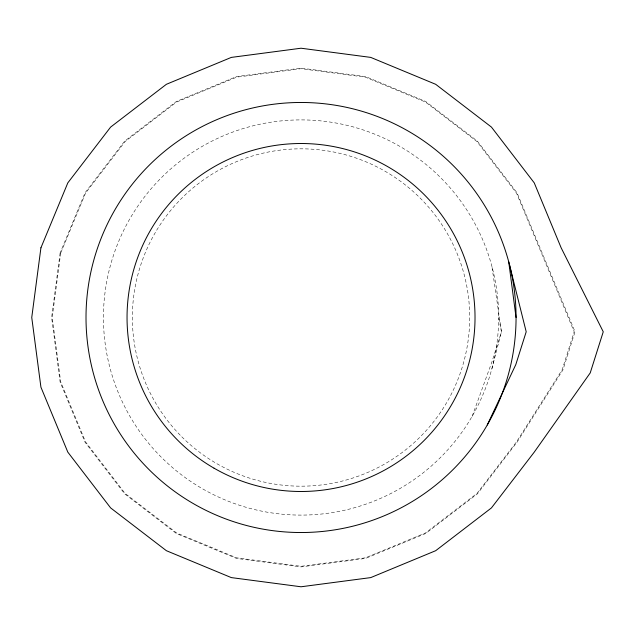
<?xml version="1.0" encoding="UTF-8"?>
<svg xmlns="http://www.w3.org/2000/svg" width="635" height="635" viewBox="0 0 635 635"><rect width="100%" height="100%" fill="white"/><g stroke="black" fill="none" stroke-linecap="round" stroke-linejoin="round"><path stroke-width="0.48" stroke-dasharray="3.17 2.38" d="M491.903 368.641L501.459 331.787L491.903 266.359M472.162 416.298L491.903 361.966L501.459 331.787L498.634 317.5A197.604 197.604 0 0 0 202.232 146.375A197.604 197.604 0 0 0 202.232 488.625A197.604 197.604 0 0 0 498.634 317.5M60.127 252.952L51.626 317.5L60.127 382.048L85.042 442.206L124.674 493.855L176.332 533.495L236.482 558.411L301.03 566.904L365.585 558.411L425.736 533.495L477.393 493.855L517.025 442.206L562.959 369.872L575.024 331.787L517.025 192.794L477.393 141.145L425.736 101.505L365.585 76.589L301.03 68.096L236.482 76.589L176.332 101.505L124.674 141.145L85.042 192.794L60.127 252.952M60.698 253.103L52.221 317.5L60.698 381.897L85.558 441.904L125.095 493.435L176.625 532.979L236.633 557.832L301.03 566.309L365.427 557.832L425.442 532.979L476.972 493.435L516.509 441.904L562.142 369.784L574.183 331.787L516.509 193.096L476.972 141.565L425.442 102.021L365.427 77.168L301.03 68.691L236.633 77.168L176.625 102.021L125.095 141.565L85.558 193.096L60.698 253.103M181.761 436.769A168.672 168.672 0 0 0 463.963 361.156A168.672 168.672 0 0 0 257.373 154.575A168.672 168.672 0 0 0 181.761 436.769"/><path stroke-width="0.95" d="M487.243 425.013L515.795 364.625L526.201 331.787L508.73 261.85L516.057 317.5A215.019 215.019 0 0 1 193.524 503.714A215.019 215.019 0 0 1 193.524 131.286A215.019 215.019 0 0 1 516.057 317.5M40.926 247.801L31.75 317.5L40.926 387.199L67.826 452.144L110.625 507.913L166.394 550.704L231.338 577.604L301.03 586.78L370.729 577.604L435.673 550.704L491.442 507.913L534.241 452.144L590.225 372.912L603.25 331.787L561.142 247.801L534.241 182.856L491.442 127.087L435.673 84.296L370.729 57.396L301.03 48.22L231.338 57.396L166.394 84.296L110.625 127.087L67.826 182.856L40.926 247.801M214.043 468.178A173.982 173.982 0 0 0 475.02 317.5A173.982 173.982 0 0 0 214.043 166.822A173.982 173.982 0 0 0 214.043 468.178"/></g></svg>
